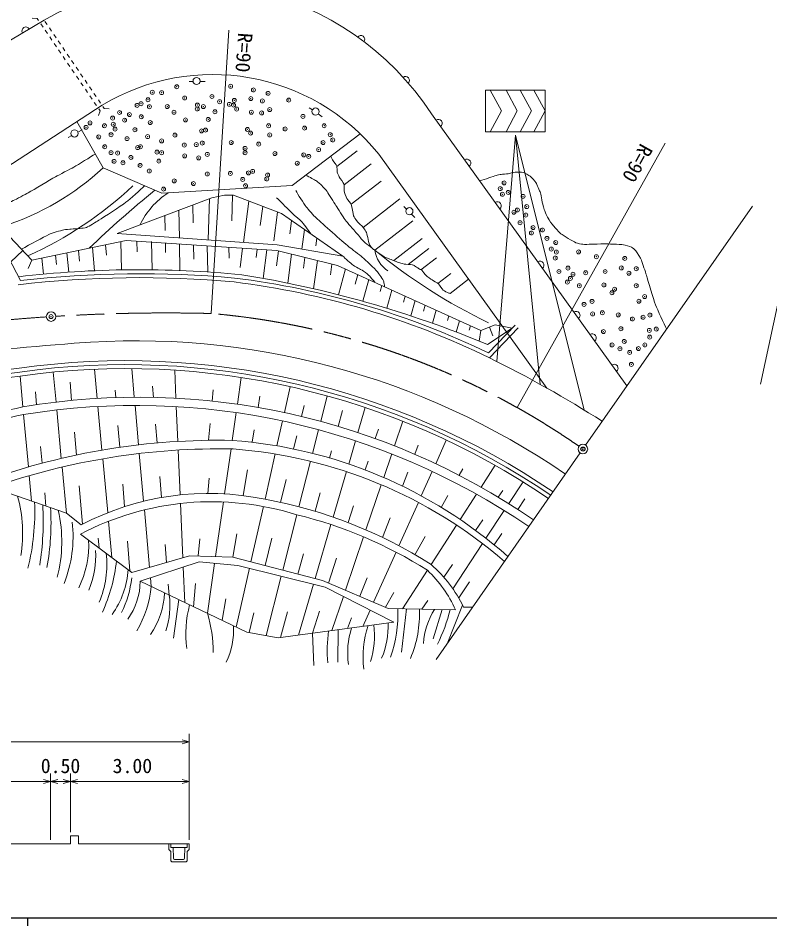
# Model space of a CAD drawing. Units: millimetres, scale not verified. Extents: x 40000 to 680000, y 20000 to 380000.
# Drawn here: x 166805 to 261658, y 204000 to 318618 of the extents above; entities that cross this region are included whole.
import ezdxf
from ezdxf.enums import TextEntityAlignment as Align

# ---------------------------------------------------------------- set-up
doc = ezdxf.new("R2010")
doc.units = ezdxf.units.MM
doc.header["$LTSCALE"] = 1000
doc.header["$PDMODE"] = 32
doc.header["$PDSIZE"] = 500
doc.linetypes.add('CHAIN', pattern=[18.5, 12, -1.5, 3.5, -1.5])
for name, color, linetype, lineweight in [('M-BGD', 7, 'Continuous', 13), ('M-BMK', 2, 'CHAIN', 13), ('M-TTL-BAND', 7, 'Continuous', 25), ('M-WORK', 1, 'Continuous', 13)]:
    doc.layers.add(name, color=color, linetype=linetype, lineweight=lineweight)
doc.layers.add('M-OTRS', color=6, linetype='Continuous')
doc.styles.add('ＭＳ ゴシック', font='')
doc.styles.get('ＭＳ ゴシック').set_extended_font_data('MS Gothic')

msp = doc.modelspace()

# ---------------------------------------------------------------- linework, layer by layer
at = {"layer": 'M-BGD'}
for centre in [(170956, 280932), (238073, 264210)]:
    msp.add_circle(centre, 600, dxfattribs=at)
msp.add_point((170956, 280932), dxfattribs=at)
at = {"layer": 'M-BMK'}
for centre, radius, start, end in [((185486, 52743), 228651, 93.79382, 100.95297), ((185486, 52743), 228651, 88.5752, 93.49312), ((182909, 185853), 95828, 55.2129, 85.05344)]:
    msp.add_arc(centre, radius, start, end, dxfattribs=at)
at = {"layer": 'M-OTRS'}
msp.add_point((238073, 264210), dxfattribs=at)
at = {"layer": 'M-TTL-BAND'}
for p, q in [((40000, 205000), (579000, 205000)), ((168000, 205000), (168000, 204000))]:
    msp.add_line(p, q, dxfattribs=at)
at = {"layer": 'M-WORK'}
for p, q in [((170071, 318379), (122435, 289822)), ((168582, 318607), (169210, 318574)), ((169210, 318574), (169381, 318322)), ((169662, 317908), (169944, 317495)), ((170463, 317802), (170182, 318215)), ((170225, 317081), (170506, 316668)), ((171025, 316975), (170744, 317388)), ((171587, 316148), (171306, 316561)), ((193401, 317094), (191171, 281324)), ((170787, 316254), (171068, 315841)), ((171349, 315427), (171630, 315014)), ((172150, 315321), (171869, 315734)), ((171911, 314600), (172193, 314187)), ((172712, 314494), (172431, 314907)), ((173274, 313667), (172993, 314080)), ((172474, 313773), (172755, 313360)), ((173036, 312946), (173317, 312533)), ((173836, 312840), (173555, 313253)), ((173598, 312119), (173879, 311706)), ((174399, 312013), (174118, 312426)), ((174160, 311292), (174442, 310879)), ((174961, 311186), (174680, 311599)), ((175523, 310359), (175242, 310772)), ((188388, 310618), (188874, 310615)), ((174723, 310465), (175004, 310052)), ((175285, 309638), (175566, 309225)), ((176085, 309532), (175804, 309945)), ((189764, 310612), (190385, 310609)), ((227799, 306904), (226382, 309533)), ((229784, 306904), (228366, 309533)), ((231562, 306904), (230145, 309533)), ((233315, 306904), (231897, 309533)), ((175847, 308811), (176128, 308398)), ((176648, 308705), (176367, 309118)), ((157993, 295030), (177387, 307617)), ((176409, 307985), (176691, 307571)), ((177210, 307878), (176929, 308291)), ((177662, 307213), (177491, 307464)), ((178290, 307179), (177662, 307213)), ((203532, 307310), (203929, 307030)), ((267949, 307230), (260463, 272409)), ((177143, 306906), (176945, 306344)), ((176972, 307158), (177143, 306906)), ((204656, 306516), (205164, 306158)), ((243619, 272171), (218966, 306528)), ((227799, 306904), (226382, 304275)), ((229784, 306904), (228366, 304275)), ((231562, 306904), (230145, 304275)), ((233315, 306904), (231897, 304275)), ((173131, 303549), (173557, 303783)), ((174337, 304211), (174882, 304510)), ((229552, 303831), (232676, 272376)), ((248449, 302851), (229758, 269448)), ((209582, 301882), (207015, 299892)), ((233500, 271915), (212302, 301457)), ((211369, 300213), (207937, 297552)), ((212601, 298054), (208830, 295131)), ((190966, 295831), (190783, 290609)), ((193753, 293025), (193845, 296250)), ((214985, 295808), (210334, 292201)), ((188840, 295025), (188880, 292763)), ((195229, 290297), (195913, 295508)), ((197353, 292445), (197668, 294837)), ((215472, 294854), (215814, 294509)), ((238416, 264702), (259452, 294896)), ((185331, 293695), (185365, 291792)), ((187084, 294359), (187145, 290865)), ((199073, 290505), (199548, 294118)), ((216441, 293877), (216878, 293436)), ((201099, 291395), (201316, 293045)), ((216591, 293022), (211804, 289311)), ((202608, 289462), (202932, 291925)), ((177810, 289997), (177933, 288674)), ((179765, 290405), (179828, 286831)), ((181778, 290452), (181801, 289102)), ((183638, 290416), (183701, 286841)), ((185392, 290215), (185414, 289008)), ((187158, 290099), (187217, 286753)), ((204381, 289884), (204506, 290835)), ((217771, 290779), (214192, 288004)), ((165870, 287855), (167377, 289277)), ((172966, 288986), (173192, 286547)), ((174434, 289292), (174560, 287932)), ((176184, 289658), (176455, 286728)), ((188928, 289983), (188960, 288191)), ((190665, 289869), (190723, 286571)), ((193398, 289689), (193422, 288323)), ((194815, 287147), (195134, 289575)), ((196822, 288398), (196961, 289455)), ((197726, 285761), (198200, 289374)), ((199395, 287359), (199643, 289242)), ((218621, 289551), (216013, 287529)), ((168527, 288059), (168055, 286987)), ((169807, 288326), (169995, 286291)), ((171532, 288686), (171642, 287493)), ((200822, 285165), (201303, 288831)), ((202819, 287052), (202998, 288413)), ((204091, 284455), (204560, 288027)), ((219589, 288371), (217630, 286851)), ((206223, 286193), (206404, 287571)), ((208115, 286943), (207223, 283695)), ((209679, 286232), (209348, 285028)), ((211048, 285610), (210296, 282873)), ((221412, 286376), (219775, 285107)), ((223636, 285661), (221322, 283867)), ((212701, 284859), (212488, 284083)), ((213966, 284284), (213334, 281983)), ((215653, 283517), (215439, 282738)), ((216893, 282954), (216362, 281020)), ((218169, 282375), (217961, 281619)), ((219556, 281744), (219099, 280082)), ((221147, 281021), (220992, 280457)), ((222484, 280414), (222090, 278982)), ((223888, 279776), (223731, 279206)), ((229534, 279864), (226163, 276346)), ((225175, 279191), (224994, 277837)), ((226020, 277414), (229148, 279461)), ((229895, 279518), (226272, 275738)), ((226706, 278521), (226288, 279616)), ((166949, 274419), (133182, 270136)), ((176769, 270601), (176428, 274285)), ((181139, 274366), (181461, 270756)), ((186561, 274170), (186715, 270631)), ((166995, 273920), (133271, 269643)), ((167041, 273422), (134738, 269325)), ((167402, 269536), (167041, 273422)), ((171585, 270138), (171234, 273924)), ((194962, 273248), (194477, 269868)), ((173350, 272643), (173550, 270350)), ((179036, 271649), (179114, 270710)), ((183770, 272165), (183883, 270737)), ((191408, 271693), (191279, 270267)), ((201141, 272079), (200408, 268810)), ((169129, 269809), (168977, 271444)), ((197316, 270867), (197078, 269456)), ((205795, 270914), (204979, 267702)), ((177375, 264068), (176863, 269589)), ((181553, 269721), (181998, 264735)), ((186761, 269574), (186952, 265170)), ((202884, 269718), (202547, 268324)), ((210606, 269441), (209680, 266288)), ((168105, 261944), (167491, 268568)), ((172244, 263025), (171676, 269150)), ((194324, 268807), (193821, 265302)), ((207737, 269061), (207194, 267071)), ((179402, 267196), (179630, 264425)), ((184152, 267347), (184340, 264976)), ((191025, 267441), (190833, 265312)), ((200171, 267754), (199467, 264613)), ((215338, 267713), (214288, 264615)), ((173900, 266324), (174150, 263450)), ((196599, 266620), (196336, 265064)), ((204712, 266650), (203953, 263664)), ((212257, 266736), (211868, 265530)), ((201952, 265865), (201553, 264217)), ((209373, 265245), (208512, 262314)), ((220833, 265336), (219499, 262360)), ((169814, 262417), (169618, 264535)), ((182095, 263644), (182632, 257619)), ((187000, 264078), (187246, 258419)), ((193665, 264219), (192850, 258549)), ((206353, 263985), (206105, 263076)), ((217278, 264689), (216843, 263559)), ((219550, 237624), (237730, 263718)), ((178106, 256179), (177476, 262977)), ((199236, 263584), (197954, 257869)), ((203700, 262667), (202242, 256923)), ((210951, 262690), (210587, 261564)), ((213941, 263588), (212931, 260608)), ((172884, 256117), (172345, 261933)), ((195750, 261597), (195199, 258332)), ((208231, 261359), (206545, 255620)), ((219059, 261378), (217677, 258295)), ((222913, 261720), (222455, 260898)), ((226988, 262161), (225213, 259405)), ((168505, 257633), (168206, 260851)), ((184675, 260742), (184886, 258090)), ((190899, 260531), (190725, 258607)), ((200615, 260343), (199921, 257477)), ((215971, 261297), (215288, 259525)), ((174487, 259571), (174909, 254722)), ((180011, 259782), (180244, 256945)), ((212624, 259701), (210695, 254003)), ((230528, 260065), (228720, 257317)), ((170316, 257006), (170161, 258668)), ((204909, 258686), (204273, 256353)), ((221041, 258361), (220195, 256844)), ((224637, 258510), (222577, 255312)), ((227951, 258967), (227386, 258137)), ((230760, 257909), (229872, 256581)), ((187293, 257335), (187590, 250491)), ((192703, 257526), (191713, 250635)), ((197750, 256960), (196182, 249967)), ((209131, 257057), (208442, 254926)), ((217307, 257469), (214853, 251994)), ((182730, 256524), (183377, 249266)), ((201983, 255906), (200208, 248915)), ((228142, 256439), (225837, 252935)), ((178630, 250523), (178207, 255088)), ((206267, 254676), (204263, 247856)), ((213751, 255537), (212789, 253042)), ((222122, 254606), (218908, 249614)), ((225421, 255253), (224523, 253935)), ((194385, 253513), (193887, 250566)), ((227852, 253561), (226876, 252103)), ((177034, 251718), (176918, 252972)), ((180603, 252575), (180912, 248814)), ((185355, 252165), (185536, 249893)), ((189711, 252860), (189517, 250704)), ((198828, 252960), (197989, 249495)), ((210396, 253122), (208112, 246379)), ((218154, 253182), (216865, 250869)), ((225402, 252274), (221651, 246573)), ((214492, 251188), (211661, 244872)), ((202809, 250984), (202110, 248418)), ((206986, 250416), (205975, 247286)), ((187643, 249287), (187836, 244826)), ((191589, 249774), (190683, 243469)), ((195998, 249146), (194334, 241729)), ((218450, 248903), (215323, 244048)), ((221597, 249640), (220503, 248033)), ((183496, 247927), (183592, 246849)), ((200013, 248148), (198107, 240643)), ((210826, 247949), (209924, 245609)), ((185753, 247148), (185863, 245767)), ((189203, 247210), (188940, 244300)), ((204054, 247144), (202164, 240714)), ((223749, 247428), (222397, 245407)), ((192997, 245301), (192538, 242585)), ((207849, 245600), (206388, 241286)), ((214206, 246100), (213166, 244233)), ((186388, 240309), (187069, 245192)), ((218486, 245073), (217752, 243995)), ((222893, 244492), (220931, 239606)), ((224166, 244249), (223013, 244249)), ((196542, 243517), (195943, 241043)), ((200809, 243644), (199927, 240411)), ((204832, 243749), (203929, 240953)), ((211218, 243882), (210291, 241814)), ((215187, 238564), (215800, 244038)), ((219154, 240250), (220293, 243940)), ((208878, 242894), (208361, 241553)), ((203929, 240953), (204114, 236883)), ((207155, 237313), (207185, 241394)), ((188400, 214853), (188400, 228239)), ((133400, 227239), (188400, 227239)), ((188400, 227239), (187500, 227489)), ((188400, 227239), (187500, 226989)), ((170900, 222239), (170000, 222489)), ((170900, 214853), (170900, 223239)), ((170900, 222239), (171800, 222489)), ((173400, 222239), (172500, 222489)), ((173400, 215834), (173400, 223239)), ((173400, 222239), (174300, 222489)), ((188400, 222239), (187500, 222489)), ((155900, 222239), (170900, 222239)), ((170900, 222239), (170000, 221989)), ((170900, 222239), (173400, 222239)), ((170900, 222239), (171800, 221989)), ((173400, 222239), (172500, 221989)), ((173400, 222239), (188400, 222239)), ((173400, 222239), (174300, 221989)), ((188400, 222239), (187500, 221989)), ((155900, 214353), (170900, 214353)), ((170900, 214353), (173400, 214353)), ((173400, 215353), (174400, 215353)), ((173400, 214353), (173400, 215353)), ((174400, 214353), (174400, 215353)), ((174400, 214353), (188400, 214353)), ((185800, 214353), (185800, 213653)), ((185800, 214353), (186050, 214353)), ((186050, 214353), (186075, 213878)), ((186050, 214353), (188150, 214353)), ((188150, 214353), (188125, 213878)), ((188400, 214353), (188150, 214353)), ((188400, 213653), (188400, 214353)), ((185800, 213653), (186050, 213403)), ((186050, 213403), (186050, 212228)), ((186075, 213878), (186350, 213878)), ((186350, 213878), (186400, 212528)), ((186350, 213878), (187850, 213878)), ((187850, 213878), (187800, 212528)), ((188125, 213878), (187850, 213878)), ((188150, 213403), (188400, 213653)), ((188150, 212228), (188150, 213403)), ((186050, 212228), (186200, 212078)), ((186200, 212078), (188000, 212078)), ((186550, 212378), (187650, 212378)), ((188000, 212078), (188150, 212228))]:
    msp.add_line(p, q, dxfattribs=at)
for points in [[(225789, 304275), (225789, 309533), (233315, 309533), (233315, 304275)], [(179318, 291416), (191223, 295928), (192829, 296279), (193986, 296246), (200035, 293932), (207770, 288575), (199506, 289996)], [(214228, 242347), (205550, 246772), (194510, 249516), (189651, 249946), (182214, 247506), (195667, 241094), (199600, 240367)]]:
    msp.add_lwpolyline(points, close=True, dxfattribs=at)
for points in [[(209944, 304027), (201379, 297474), (184918, 296509), (177514, 299702), (174207, 305553)], [(227198, 275275), (229552, 303831), (238229, 269135)], [(229148, 279461), (226993, 279885), (225175, 279191), (207119, 287395), (199437, 289292), (180418, 290542), (168527, 288059), (165750, 291001), (162775, 295793), (161828, 295505)], [(167120, 285489), (161828, 295505), (150683, 294124), (125850, 279872)], [(163521, 259357), (172884, 256117), (174752, 254641)], [(174682, 253479), (181168, 248623), (188440, 250738), (193887, 250566), (205224, 247605), (213508, 244088), (221996, 243903)]]:
    msp.add_lwpolyline(points, dxfattribs=at)
for centre in [(189319, 310681), (204332, 306828), (173915, 304056), (216176, 294240)]:
    msp.add_circle(centre, 450, dxfattribs=at)
for centre, radius, start, end in [((188166, 286242), 36881, 33.36952, 119.38225), ((167783, 317008), 500, 30.94221, 210.94221), ((210037, 315929), 500, 324.02484, 143.21466), ((191322, 284572), 26931, 38.82742, 121.16055), ((215688, 310758), 500, 313.95653, 129.42996), ((219817, 305343), 500, 305.66092, 125.66092), ((223422, 300319), 500, 305.66092, 125.66092), ((154918, 323954), 33148, 287.54995, 312.9759), ((147928, 333030), 48770, 294.33211, 313.16971), ((276397, 183654), 146109, 129.19901, 133.54028), ((191056, 288271), 9846, 122.68664, 154.59774), ((227282, 294939), 500, 305.66092, 125.66092), ((258749, 346964), 74349, 230.8454, 244.01034), ((215552, 289863), 3788, 188.38343, 236.65264), ((232662, 287441), 500, 305.66092, 125.66092), ((182138, 154982), 131868, 84.38635, 96.64912), ((182138, 154982), 130868, 84.77235, 96.72816), ((182138, 154982), 131368, 84.76876, 96.56451), ((181367, 183580), 103015, 64.22498, 82.89156), ((173485, 151460), 136470, 67.35935, 80.91363), ((181367, 183580), 102515, 64.02211, 82.88699), ((237211, 281102), 500, 305.66092, 125.66092), ((239253, 278255), 500, 305.66092, 125.66092), ((207515, -166075), 444912, 94.33463, 96.82157), ((181627, 182049), 95828, 55.52536, 94.6322), ((180418, 179442), 95927, 55.82976, 98.07136), ((158889, 139567), 151931, 57.50441, 63.67189), ((180418, 179442), 95427, 55.82976, 98.08592), ((180418, 179442), 94927, 55.82976, 98.10063), ((242008, 274415), 500, 305.66092, 125.66092), ((182006, 182856), 87901, 55.46236, 99.56358), ((264949, -175611), 455710, 102.36021, 105.92633), ((181682, 181820), 87901, 55.67536, 99.29027), ((229944, -25049), 300185, 102.00796, 107.36573), ((192050, 178725), 86595, 88.82813, 109.6602), ((189515, 206529), 58931, 48.44217, 85.81031), ((192166, 177637), 86595, 88.82813, 109.31705), ((189632, 205440), 58931, 49.1444, 85.81031), ((149901, 253586), 17466, 350.68901, 15.46846), ((190843, 223983), 34623, 78.14835, 117.69309), ((138448, 256360), 30456, 346.3403, 2.14854), ((134426, 255059), 35537, 351.05148, 3.37261), ((141640, 254764), 29309, 349.12314, 4.0056), ((191253, 221832), 35723, 72.52047, 117.63766), ((187659, 201010), 57783, 57.2618, 79.73689), ((154202, 252493), 18107, 345.66676, 12.68535), ((188906, 202291), 55187, 57.63293, 76.29278), ((157675, 253163), 16058, 338.39329, 6.51366), ((163224, 252140), 12485, 334.11077, 2.6677), ((165170, 250780), 11419, 337.39667, 3.19002), ((165450, 249695), 12548, 337.38716, 6.20278), ((159304, 252040), 19989, 335.07038, 354.42409), ((169768, 249700), 10941, 324.30656, 356.24904), ((207437, 237337), 15971, 24.27516, 46.40462), ((207987, 237007), 16680, 25.73441, 49.10067), ((168246, 249336), 12962, 333.47817, 353.83607), ((173739, 247648), 8476, 324.46675, 359.0411), ((170107, 248115), 13545, 329.6344, 354.63892), ((175722, 246303), 9536, 324.78697, 358.52192), ((176358, 244412), 9601, 340.88385, 8.11623), ((201427, 240970), 13462, 164.64063, 188.3292), ((175027, 238635), 16385, 359.61266, 17.16062), ((198413, 243355), 16313, 340.59855, 2.48278), ((202643, 243496), 14818, 337.27411, 1.95758), ((227060, 239126), 9112, 147.95438, 176.67308), ((200264, 249175), 21700, 333.68629, 345.97858), ((184654, 241369), 9343, 334.18602, 3.23493), ((222320, 238004), 11997, 161.01459, 187.58422), ((201241, 240636), 10535, 341.88433, 7.45886), ((203468, 241768), 10024, 336.70458, 2.73278), ((222834, 238718), 17035, 171.51457, 185.06502), ((218826, 238420), 10443, 162.1299, 187.72682), ((186550, 212528), 150, 180, 270), ((187650, 212528), 150, 270, 0)]:
    msp.add_arc(centre, radius, start, end, dxfattribs=at)
for points, knots in [([(176521, 301460), (175991, 301114), (174373, 300123), (173824, 299808), (173370, 299547), (171967, 298842), (171511, 298585), (170816, 298194), (168767, 296961), (168073, 296569), (167702, 296359), (166572, 295763), (166189, 295577), (165978, 295475), (165329, 295205), (165108, 295128), (164804, 295023), (164081, 294794), (163505, 294618)], [0, 0, 0, 0, 1, 1, 1, 2, 2, 2, 3, 3, 3, 4, 4, 4, 5, 5, 5, 6, 6, 6, 6]), ([(221322, 283867), (221285, 283869), (221176, 283896), (221143, 283911), (221001, 283978), (220566, 284172), (220448, 284275), (220299, 284406), (219981, 284924), (219835, 285059), (219696, 285186), (219198, 285460), (219042, 285565), (218888, 285669), (218419, 285977), (218283, 286104), (218157, 286222), (217869, 286660), (217743, 286779), (217677, 286842), (217417, 286950), (217339, 286998), (217235, 287062), (216937, 287274), (216833, 287336), (216772, 287372), (216582, 287475), (216512, 287487), (216312, 287523), (215700, 287535), (215501, 287572), (215327, 287603), (214824, 287767), (214657, 287825), (214500, 287879), (214036, 288066), (213882, 288128), (213699, 288201), (213136, 288393), (212971, 288499), (212606, 288733), (211505, 289464), (211251, 289815), (211038, 290109), (210882, 291221), (210755, 291562), (210706, 291693), (210467, 292045), (210377, 292152), (210216, 292344), (209663, 292856), (209504, 293049), (209412, 293160), (209170, 293526), (209126, 293663), (209036, 293942), (208949, 294829), (208843, 295103), (208774, 295279), (208363, 295691), (208276, 295859), (208181, 296040), (207985, 296626), (207945, 296827), (207914, 296984), (207975, 297478), (207922, 297629), (207848, 297840), (207438, 298378), (207332, 298574), (207268, 298691), (207103, 299058), (207072, 299188), (207036, 299335), (207053, 299801), (207001, 299943), (206946, 300093), (206635, 300467), (206552, 300604), (206483, 300719), (206299, 301075), (206246, 301197)], [0, 0, 0, 0, 1, 1, 1, 2, 2, 2, 3, 3, 3, 4, 4, 4, 5, 5, 5, 6, 6, 6, 7, 7, 7, 8, 8, 8, 9, 9, 9, 10, 10, 10, 11, 11, 11, 12, 12, 12, 13, 13, 13, 14, 14, 14, 15, 15, 15, 16, 16, 16, 17, 17, 17, 18, 18, 18, 19, 19, 19, 20, 20, 20, 21, 21, 21, 22, 22, 22, 23, 23, 23, 24, 24, 24, 25, 25, 25, 26, 26, 26, 27, 27, 27, 27]), ([(248632, 279367), (248311, 279958), (247470, 281797), (247233, 282427), (246957, 283159), (246312, 285416), (246076, 286162), (245955, 286540), (245605, 287681), (245448, 288046), (245341, 288295), (244927, 289001), (244763, 289217), (244674, 289334), (244328, 289623), (244196, 289689), (244011, 289782), (243411, 289971), (243205, 289996), (242698, 290057), (241165, 290105), (240655, 290114), (240343, 290119), (239408, 290073), (239097, 290067), (238892, 290063), (238277, 290043), (238074, 290064), (237893, 290083), (237352, 290184), (237188, 290263), (236791, 290454), (235651, 291130), (235300, 291396), (235079, 291564), (234533, 292198), (234355, 292412), (234206, 292591), (233781, 293151), (233671, 293356), (233525, 293626), (233170, 294479), (233080, 294773), (232975, 295119), (232808, 296197), (232703, 296543), (232619, 296818), (232285, 297619), (232136, 297865), (232027, 298045), (231592, 298512), (231428, 298645), (231271, 298771), (230748, 299087), (230554, 299140), (230358, 299194), (229741, 299181), (229539, 299164), (229352, 299148), (228804, 299004), (228618, 298975), (228444, 298948), (227918, 298905), (227744, 298881), (227621, 298863), (227250, 298800), (227131, 298763), (226730, 298637), (225694, 298284), (225046, 298055)], [0, 0, 0, 0, 1, 1, 1, 2, 2, 2, 3, 3, 3, 4, 4, 4, 5, 5, 5, 6, 6, 6, 7, 7, 7, 8, 8, 8, 9, 9, 9, 10, 10, 10, 11, 11, 11, 12, 12, 12, 13, 13, 13, 14, 14, 14, 15, 15, 15, 16, 16, 16, 17, 17, 17, 18, 18, 18, 19, 19, 19, 20, 20, 20, 21, 21, 21, 22, 22, 22, 23, 23, 23, 23]), ([(211804, 289311), (211484, 289531), (210578, 290265), (210296, 290533), (210102, 290717), (209608, 291356), (209434, 291561), (209164, 291879), (208325, 292811), (208075, 293146), (207816, 293493), (207129, 294599), (206894, 294964), (206671, 295312), (206022, 296372), (205785, 296711), (205668, 296878), (205268, 297346), (205124, 297490), (204998, 297616), (204591, 297965), (204439, 298057), (204188, 298209), (203595, 298529), (203096, 298788)], [0, 0, 0, 0, 1, 1, 1, 2, 2, 2, 3, 3, 3, 4, 4, 4, 5, 5, 5, 6, 6, 6, 7, 7, 7, 8, 8, 8, 8]), ([(182739, 297449), (182307, 296996), (180902, 295746), (180403, 295369), (179745, 294872), (177662, 293531), (176965, 293088), (176663, 292896), (175740, 292339), (175412, 292196), (175262, 292130), (174769, 292076), (174606, 292058), (174388, 292033), (173729, 292001), (173511, 291982), (173321, 291966), (172751, 291926), (172566, 291881), (172184, 291788), (171043, 291466), (170687, 291298), (170009, 290977), (168276, 290040), (167227, 289435)], [0, 0, 0, 0, 1, 1, 1, 2, 2, 2, 3, 3, 3, 4, 4, 4, 5, 5, 5, 6, 6, 6, 7, 7, 7, 8, 8, 8, 8]), ([(199420, 295944), (199744, 295616), (200722, 294639), (201049, 294315), (201175, 294190), (201555, 293819), (201687, 293701), (201848, 293555), (202371, 293158), (202513, 292992), (202773, 292688), (203369, 291910), (203797, 291326)], [0, 0, 0, 0, 1, 1, 1, 2, 2, 2, 3, 3, 3, 4, 4, 4, 4]), ([(201850, 296851), (202079, 296422), (202859, 295188), (203148, 294797), (203373, 294493), (204133, 293648), (204409, 293390), (205213, 292638), (207703, 290468), (208541, 289754), (208867, 289476), (209905, 288715), (210226, 288432), (210626, 288079), (211793, 286982), (212144, 286581), (212339, 286357), (212851, 285609), (212937, 285325), (212977, 285191), (213017, 284962), (213051, 284700)], [0, 0, 0, 0, 1, 1, 1, 2, 2, 2, 3, 3, 3, 4, 4, 4, 5, 5, 5, 6, 6, 6, 7, 7, 7, 7]), ([(207770, 288575), (208017, 288328), (208808, 287638), (209085, 287425), (209233, 287312), (209727, 287047), (209888, 286953), (210010, 286882), (210387, 286682), (210501, 286599), (210643, 286497), (211045, 286161), (211163, 286032), (211297, 285886), (211563, 285570), (211814, 285262)], [0, 0, 0, 0, 1, 1, 1, 2, 2, 2, 3, 3, 3, 4, 4, 4, 5, 5, 5, 5])]:
    msp.add_open_spline(points, degree=3, knots=knots, dxfattribs=at)
for p in [(183730, 309255), (186824, 309954), (193620, 310016), (196495, 309553), (183187, 308311), (184910, 309208), (187815, 308538), (191262, 308726), (194083, 308231), (196165, 308463), (197619, 308165), (198346, 309124), (200958, 308264), (181817, 307603), (182313, 307815), (183376, 307437), (185619, 307461), (189397, 307145), (189421, 307640), (190176, 307452), (192230, 308065), (193455, 307735), (193983, 307636), (194380, 307140), (198545, 307074), (178724, 305997), (179598, 306705), (180849, 306446), (182337, 306162), (186468, 306729), (190790, 305822), (191640, 306790), (196231, 306744), (197520, 306645), (202743, 306215), (175374, 304832), (175870, 305394), (177688, 305030), (178795, 305218), (180235, 305737), (183470, 305431), (187922, 305768), (198413, 305025), (202941, 304728), (205420, 305025), (176975, 303624), (178527, 303893), (179031, 304604), (181534, 304533), (183139, 303660), (186587, 303845), (189946, 304385), (190452, 304486), (195735, 304562), (196132, 304099), (198545, 303868), (200495, 304628), (206180, 303901), (177734, 302376), (180542, 303400), (182242, 302385), (184910, 303117), (187768, 302597), (189285, 302647), (190027, 302850), (193686, 302910), (197157, 302711), (205288, 302910), (206511, 303240), (178527, 301634), (179353, 301583), (181888, 302267), (184320, 301700), (184910, 301629), (187818, 301231), (190671, 301417), (195438, 302182), (195438, 301620), (199206, 301521), (202842, 301356), (204726, 302017), (178914, 300537), (180028, 300352), (181032, 301034), (184556, 300567), (189589, 300978), (202015, 300298), (203470, 301158), (182195, 300024), (183352, 299316), (190671, 298938), (193587, 299009), (195867, 299075), (196396, 299274), (186492, 298064), (195140, 298249), (198181, 298315), (198280, 298811), (228129, 297818), (185146, 297025), (188924, 297734), (195504, 297456), (227633, 297087), (228648, 296614), (227916, 296378), (230513, 296119), (229805, 294395), (230985, 294820), (229356, 294112), (230867, 293758), (230135, 292790), (231788, 292176), (231576, 291491), (232969, 291869), (233535, 290806), (234645, 290287), (234078, 289461), (234716, 289083), (237525, 289106), (234574, 288327), (239768, 288493), (243357, 288280), (235046, 286627), (236180, 287052), (238422, 286462), (240878, 286627), (242908, 287076), (243876, 286415), (244797, 286982), (236109, 285282), (236486, 285754), (236817, 286273), (237620, 284833), (240713, 284927), (242058, 284384), (244797, 284833), (241728, 283936), (245128, 282873), (245860, 283464), (238210, 282472), (239225, 282850), (239296, 281268), (240524, 281410), (242531, 281150), (244325, 280630), (245671, 280843), (246521, 281126), (240665, 279049), (242861, 279403), (246450, 279190), (246497, 278340), (247323, 279356), (241751, 277349), (243286, 277797), (245883, 277349), (242743, 276876), (243971, 276404), (245080, 276900), (244183, 274893)]:
    msp.add_point(p, dxfattribs=at)

# ---------------------------------------------------------------- texts
at = {"layer": 'M-WORK', "style": 'ＭＳ ゴシック'}
for rotation, p in [(265.998, (193843, 314367)), (240.998, (243675, 301001))]:
    msp.add_text('R=90', height=1833, rotation=rotation, dxfattribs=at).set_placement(p, align=Align.BOTTOM_CENTER)
for s, p in [('0.50', (172150, 222739)), ('3.00', (181221, 222739))]:
    msp.add_text(s, height=1833, dxfattribs=at).set_placement(p, align=Align.BOTTOM_CENTER)

doc.saveas('drawing.dxf')
